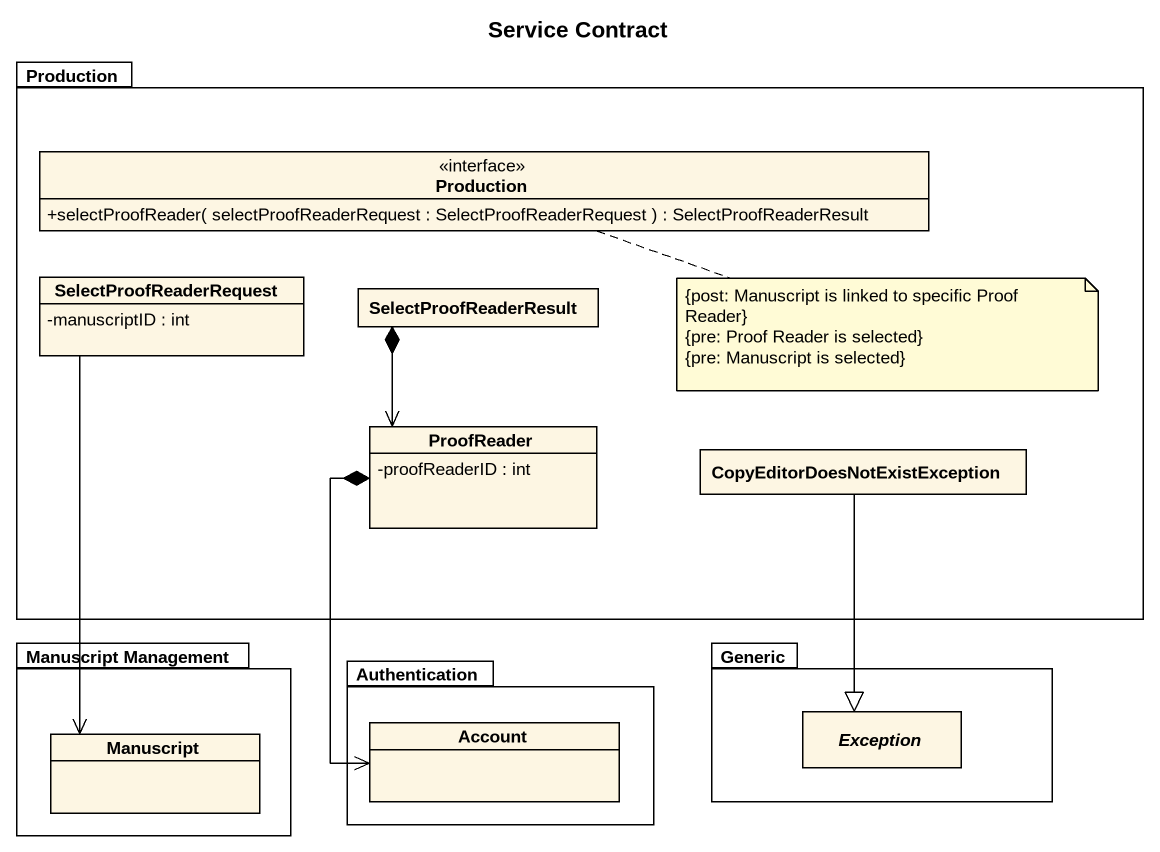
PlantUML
@startuml
title Service Contract
hide circle
hide empty members
skinparam classAttributeIconSize 0
package Production {
  interface "Production" as Production_2 {
    +selectProofReader( selectProofReaderRequest : SelectProofReaderRequest ) : SelectProofReaderResult
  }
  class SelectProofReaderRequest {
    -manuscriptID : int
  }
  class SelectProofReaderResult
  class ProofReader {
    -proofReaderID : int
  }
  class "CopyEditorDoesNotExistException" as CopyEditorDoesNotExistExcept
}
package "Manuscript Management" as Manuscript_Management {
  class Manuscript
}
package Authentication {
  class Account
}
package Generic {
  abstract class "Exception" as Exception_
}
SelectProofReaderRequest --> Manuscript
SelectProofReaderResult *--> ProofReader
ProofReader *--> Account
CopyEditorDoesNotExistExcept --|> Exception_
note right of Production_2
  {post: Manuscript is linked to specific Proof Reader}
  {pre: Proof Reader is selected}
  {pre: Manuscript is selected}
end note
@enduml
